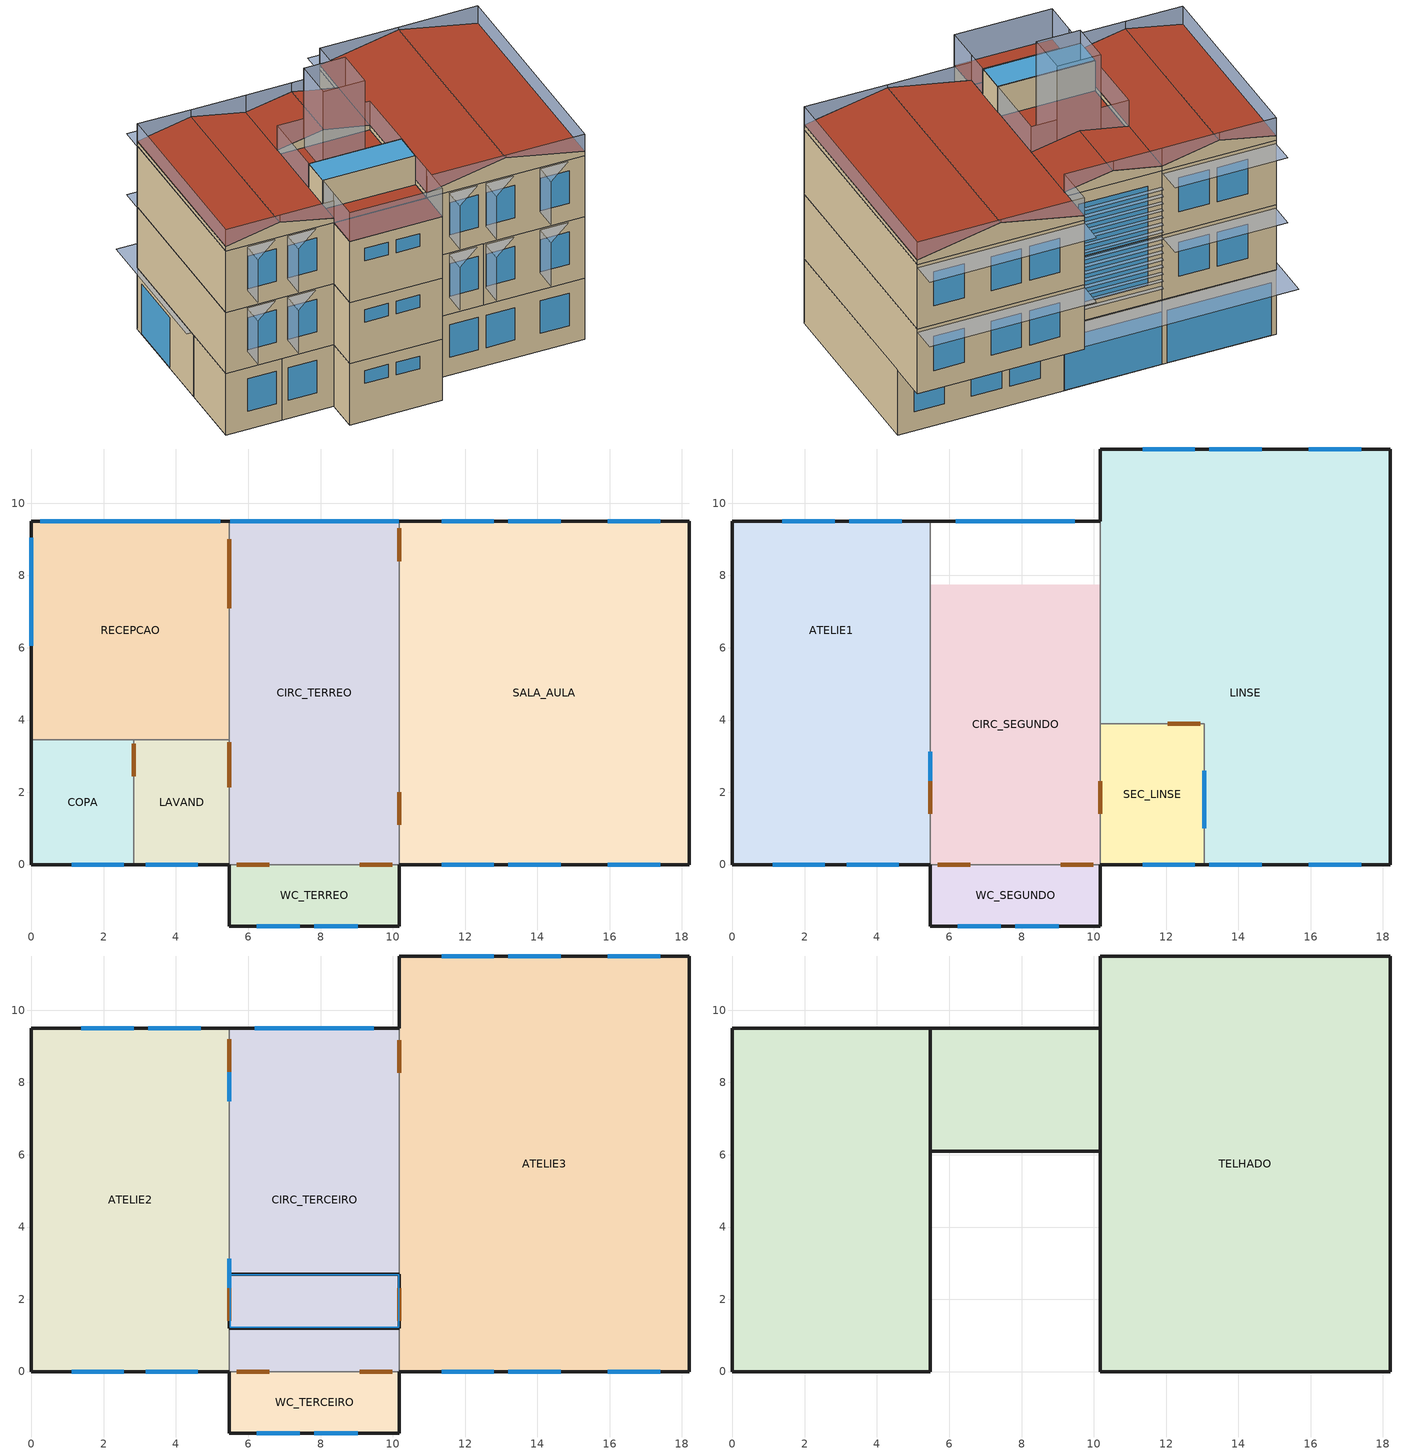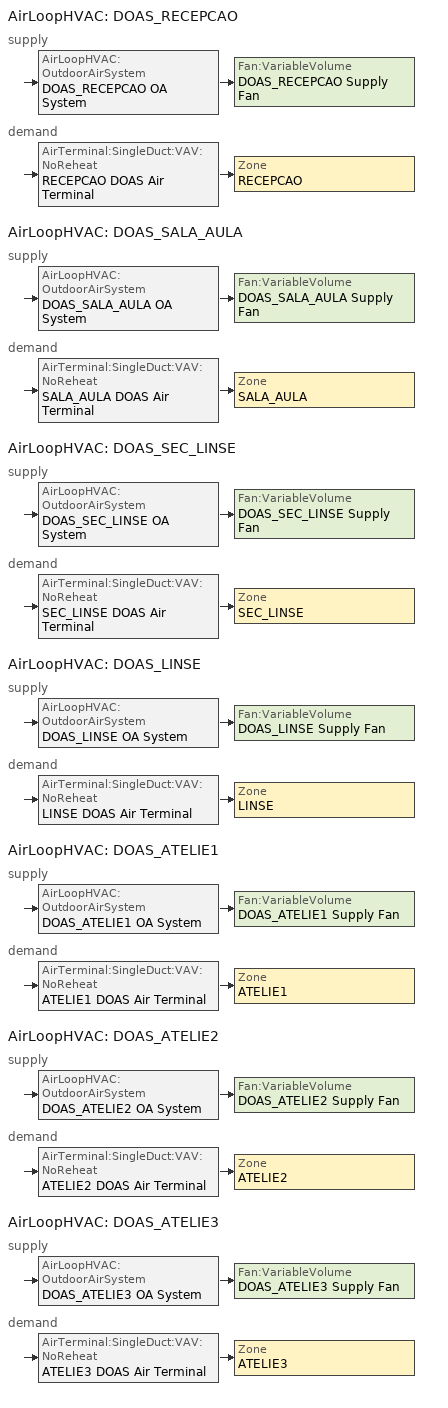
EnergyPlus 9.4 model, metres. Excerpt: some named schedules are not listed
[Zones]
COPA
 floor othersideconditionsmodel (Exterior Floor): 2.83,3.45 2.83,0 0,0 0,3.45 z0
 wall outside (Exterior Wall): 0,3.45 0,0 2.83,0 z0:3.4
 wall to LAVAND (Interior Wall): 2.83,0 2.83,3.45 z0:3.4
 wall to RECEPCAO (Interior Wall): 2.83,3.45 0,3.45 z0:3.4
 window (Exterior Window): 1.11,0 2.56,0 z1:2.8
 door inside (Interior Door): 2.83,2.44 2.83,3.34 z0:2.1
LAVAND
 floor othersideconditionsmodel (Exterior Floor): 5.48,3.45 5.48,0 2.83,0 2.83,3.45 z0
 wall outside (Exterior Wall): 2.83,0 5.48,0 z0:3.4
 wall to CIRC_TERREO (Interior Wall): 5.48,0 5.48,3.45 z0:3.4
 wall to RECEPCAO (Interior Wall): 5.48,3.45 2.83,3.45 z0:3.4
 window (Exterior Window): 3.16,0 4.61,0 z1:2.8
 door inside (Exterior Door): 5.48,2.14 5.48,3.39 z0:2.1
RECEPCAO
 floor othersideconditionsmodel (Exterior Floor): 5.48,9.5 5.48,3.45 0,3.45 0,9.5 z0
 wall outside (Exterior Wall): 5.48,9.5 0,9.5 0,3.45 z0:3.4
 wall to CIRC_TERREO (Interior Wall): 5.48,3.45 5.48,9.5 z0:3.4
 window (Exterior Window): 5.23,9.5 0.25,9.5 / 0,9.05 0,6.05 z0.02:2.78
 door inside (Interior Door): 5.48,7.1 5.48,9 z0:2.1
CIRC_TERREO
 floor othersideconditionsmodel (Exterior Floor): 10.18,9.5 10.18,0 5.48,0 5.48,9.5 z0
 wall outside (Exterior Wall): 10.18,9.5 5.48,9.5 z0:3.4
 wall to WC_TERREO (Interior Wall): 5.48,0 10.18,0 z0:3.4
 wall to SALA_AULA (Interior Wall): 10.18,0 10.18,9.5 z0:3.4
 window (Exterior Window): 10.16,9.5 5.5,9.5 z0.02:2.78
 door inside (Interior Door): 10.18,8.4 10.18,9.3 / 10.18,1.1 10.18,2 / 5.68,0 6.58,0 / 9.08,0 9.98,0 z0:2.1
SALA_AULA
 floor othersideconditionsmodel (Exterior Floor): 18.2,9.5 18.2,0 10.18,0 10.18,9.5 z0
 wall outside (Exterior Wall): 10.18,0 18.2,0 18.2,9.5 10.18,9.5 z0:3.4
 window (Exterior Window): 15.95,0 17.4,0 / 11.35,0 12.8,0 / 13.2,0 14.65,0 / 12.8,9.5 11.35,9.5 / 17.4,9.5 15.95,9.5 / 14.65,9.5 13.2,9.5 z1:2.8
WC_TERREO
 floor othersideconditionsmodel (Exterior Floor): 10.18,0 10.18,-1.7 5.48,-1.7 5.48,0 z0
 wall outside (Exterior Wall): 5.48,0 5.48,-1.7 10.18,-1.7 10.18,0 z0:3.4
 window (Exterior Window): 6.23,-1.7 7.43,-1.7 / 7.83,-1.7 9.03,-1.7 z2.1:2.8
ATELIE1
 floor to LAVAND (PISO_VINILICO): 5.48,3.45 5.48,0 2.83,0 2.83,3.45 z3.4
 floor to RECEPCAO (PISO_VINILICO): 5.48,9.5 5.48,3.45 0,3.45 0,9.5 z3.4
 floor to COPA (PISO_VINILICO): 2.83,3.45 2.83,0 0,0 0,3.45 z3.4
 wall outside (Exterior Wall): 5.48,9.5 0,9.5 0,0 5.48,0 z3.4:6.8
 wall to CIRC_SEGUNDO (Interior Wall): 5.48,0 5.48,9.5 z3.4:6.8
 window (Exterior Window): 1.11,0 2.56,0 / 3.16,0 4.61,0 / 2.83,9.5 1.38,9.5 / 4.68,9.5 3.23,9.5 z4.4:6.2
 window inside (Interior Window): 5.48,2.32 5.48,3.12 z3.44:5.5
 door inside (Interior Door): 5.48,1.4 5.48,2.3 z3.4:5.5
CIRC_SEGUNDO
 floor to CIRC_TERREO (Interior Floor): 10.18,7.75 10.18,0 5.48,0 5.48,7.75 z3.4
 wall outside (Exterior Wall): 10.18,9.5 5.48,9.5 z3.4:6.8
 wall to SEC_LINSE (Interior Wall): 10.18,0 10.18,3.9 z3.4:6.8
 wall to WC_SEGUNDO (Interior Wall): 5.48,0 10.18,0 z3.4:6.8
 wall to LINSE (Interior Wall): 10.18,3.9 10.18,9.5 z3.4:6.8
 window (Exterior Window): 9.48,9.5 6.18,9.5 z4.4:6.8
 door inside (Interior Door): 10.18,1.4 10.18,2.3 / 5.68,0 6.58,0 / 9.08,0 9.98,0 z3.4:5.5
WC_SEGUNDO
 floor to WC_TERREO (Interior Floor): 10.18,0 10.18,-1.7 5.48,-1.7 5.48,0 z3.4
 wall outside (Exterior Wall): 5.48,0 5.48,-1.7 10.18,-1.7 10.18,0 z3.4:6.8
 window (Exterior Window): 7.83,-1.7 9.03,-1.7 / 6.23,-1.7 7.43,-1.7 z5.5:6.2
SEC_LINSE
 floor to SALA_AULA (PISO_VINILICO): 13.06,3.9 13.06,0 10.18,0 10.18,3.9 z3.4
 wall outside (Exterior Wall): 10.18,0 13.06,0 z3.4:6.8
 wall to LINSE (PAREDE_GESSO): 13.06,0 13.06,3.9 10.18,3.9 z3.4:6.8
 window (Exterior Window): 11.35,0 12.8,0 z4.4:6.2
 window inside (Interior Window): 13.06,1 13.06,2.6 z4.4:5.5
 door inside (Interior Door): 12.95,3.9 12.05,3.9 z3.4:5.5
LINSE
 floor outside (Exterior Floor): 18.2,11.5 18.2,9.5 10.18,9.5 10.18,11.5 z3.4
 floor to SALA_AULA (PISO_VINILICO): 18.2,9.5 18.2,0 13.06,0 13.06,3.9 10.18,3.9 10.18,9.5 z3.4
 wall outside (Exterior Wall): 13.06,0 18.2,0 18.2,11.5 10.18,11.5 10.18,9.5 z3.4:6.8
 window (Exterior Window): 15.95,0 17.4,0 / 13.2,0 14.65,0 / 12.8,11.5 11.35,11.5 / 17.4,11.5 15.95,11.5 / 14.65,11.5 13.2,11.5 z4.4:6.2
ATELIE2
 floor to ATELIE1 (PISO_VINILICO): 5.48,9.5 5.48,0 0,0 0,9.5 z6.8
 wall outside (Exterior Wall): 5.48,9.5 0,9.5 0,0 5.48,0 z6.8:10.2
 wall to CIRC_TERCEIRO (Interior Wall): 5.48,0 5.48,9.5 z6.8:10.2
 window (Exterior Window): 3.16,0 4.61,0 / 1.11,0 2.56,0 / 4.68,9.5 3.23,9.5 / 2.83,9.5 1.38,9.5 z7.8:9.6
 window inside (Interior Window): 5.48,2.32 5.48,3.12 / 5.48,7.48 5.48,8.28 z6.82:8.9
 door inside (Interior Door): 5.48,1.4 5.48,2.3 / 5.48,8.3 5.48,9.2 z6.8:8.9
ATELIE3
 floor to LINSE (PISO_VINILICO): 18.2,11.5 18.2,0 13.06,0 13.06,3.9 10.18,3.9 10.18,11.5 z6.8
 floor to SEC_LINSE (PISO_VINILICO): 13.06,3.9 13.06,0 10.18,0 10.18,3.9 z6.8
 wall outside (Exterior Wall): 10.18,0 18.2,0 18.2,11.5 10.18,11.5 10.18,9.5 z6.8:10.2
 wall to CIRC_TERCEIRO (Interior Wall): 10.18,9.5 10.18,0 z6.8:10.2
 window (Exterior Window): 15.95,0 17.4,0 / 11.35,0 12.8,0 / 13.2,0 14.65,0 / 12.8,11.5 11.35,11.5 / 17.4,11.5 15.95,11.5 / 14.65,11.5 13.2,11.5 z7.8:9.6
 door inside (Interior Door): 10.18,2.3 10.18,1.4 / 10.18,9.17 10.18,8.27 z6.8:8.9
CIRC_TERCEIRO
 floor to CIRC_SEGUNDO (Interior Floor): 10.18,9.5 10.18,0 5.48,0 5.48,9.5 z6.8
 wall outside (Exterior Wall): 10.18,9.5 5.48,9.5 z6.8:10.2; 10.18,1.2 10.18,2.7 / 5.48,2.7 5.48,1.2 z10.45:11.8; 10.18,2.7 5.48,2.7 / 5.48,1.2 10.18,1.2 z10.2:11.8; 5.48,2.7 5.48,1.2 / 10.18,1.2 10.18,2.7 z10.2:10.45
 wall to WC_TERCEIRO (Interior Wall): 5.48,0 10.18,0 z6.8:10.2
 window (Exterior Window): 9.48,9.5 6.18,9.5 z6.82:9.6
 door inside (Interior Door): 5.68,0 6.58,0 / 9.08,0 9.98,0 z6.8:8.9
 roof outside (LAJE_COBERTURA): 5.48,1.2 5.48,0 10.18,0 10.18,1.2 z10.2; 5.48,6.1 5.48,2.7 10.18,2.7 10.18,6.1 z10.2
 roof outside (Exterior Roof): 5.48,2.7 5.48,1.2 10.18,1.2 10.18,2.7 z11.8
 skylight (Exterior Window): 5.5,2.68 5.5,1.22 10.16,1.22 10.16,2.68 z11.8
WC_TERCEIRO
 floor to WC_SEGUNDO (Interior Floor): 10.18,0 10.18,-1.7 5.48,-1.7 5.48,0 z6.8
 wall outside (Exterior Wall): 5.48,0 5.48,-1.7 10.18,-1.7 10.18,0 z6.8:10.2
 window (Exterior Window): 6.23,-1.7 7.43,-1.7 / 7.83,-1.7 9.03,-1.7 z8.9:9.6
 roof outside (LAJE_COBERTURA): 5.48,0 5.48,-1.7 10.18,-1.7 10.18,0 z10.2
TELHADO
 floor to ATELIE2 (BASE_COBERTURA): 5.48,9.5 5.48,0 0,0 0,9.5 z10.2
 floor to CIRC_TERCEIRO (BASE_COBERTURA): 10.18,9.5 10.18,6.1 5.48,6.1 5.48,9.5 z10.2
 floor to ATELIE3 (BASE_COBERTURA): 18.2,11.5 18.2,0 10.18,0 10.18,11.5 z10.2
 wall outside (Exterior Wall): 0,9.5 0,0 / 5.48,0 5.48,6.1 5.48,9.5 / 10.18,6.1 10.18,9.5 / 10.18,6.1 10.18,0 / 10.18,11.5 10.18,9.5 / 18.2,0 18.2,11.5 z10.2:10.45; 5.48,9.5,10.45 5.48,9.5,10.2 0,9.5,10.2 0,9.5,10.45 2.74,9.5,11.01; 0,0,10.45 0,0,10.2 5.48,0,10.2 5.48,0,10.45 2.74,0,11.01; 10.18,9.5,10.45 10.18,9.5,10.2 5.48,9.5,10.2 5.48,9.5,10.45 7.83,9.5,10.9; 5.48,6.1,10.45 5.48,6.1,10.2 10.18,6.1,10.2 10.18,6.1,10.45 7.83,6.1,10.9; 18.2,11.5,10.45 18.2,11.5,10.2 10.18,11.5,10.2 10.18,11.5,10.45 14.19,11.5,11.25; 10.18,0,10.45 10.18,0,10.2 18.2,0,10.2 18.2,0,10.45 14.19,0,11.25
 roof outside (Exterior Roof): 2.74,9.5,11.01 0,9.5,10.45 0,0,10.45 2.74,0,11.01; 2.74,0,11.01 5.48,0,10.45 5.48,9.5,10.45 2.74,9.5,11.01; 7.83,9.5,10.9 5.48,9.5,10.45 5.48,6.1,10.45 7.83,6.1,10.9; 7.83,6.1,10.9 10.18,6.1,10.45 10.18,9.5,10.45 7.83,9.5,10.9; 14.19,11.5,11.25 10.18,11.5,10.45 10.18,0,10.45 14.19,0,11.25; 14.19,0,11.25 18.2,0,10.45 18.2,11.5,10.45 14.19,11.5,11.25
shading: 0,9.5 0,0 / 10.18,11.5 10.18,9.5 / 18.2,0 18.2,11.5 z10.45:11.4; 5.48,0 5.48,-1.7 / 5.48,-1.7 10.18,-1.7 / 10.18,-1.7 10.18,0 z10.2:11.8; 8.93,4 8.93,6.1 / 8.93,6.1 6.83,6.1 / 6.83,6.1 6.83,4 / 6.83,4 8.93,4 z10.2:14.6; 5.48,6.1 5.48,2.7 / 10.18,2.7 10.18,6.1 / 10.18,0 10.18,1.2 / 5.48,1.2 5.48,0 z10.45:11.8; 3.11,0 3.11,-1.2 / 1.06,0 1.06,-1.2 / 15.9,0 15.9,-1.2 / 13.15,0 13.15,-1.2 / 11.3,0 11.3,-1.2 z4.4:6.77; 1.06,0 1.06,-1.2 / 3.11,0 3.11,-1.2 / 13.15,0 13.15,-1.2 / 11.3,0 11.3,-1.2 / 15.9,0 15.9,-1.2 z7.8:10.17; 10.18,9.5,11.4 10.18,9.5,10.45 7.83,9.5,10.9 7.83,9.5,11.4; 18.2,11.5,11.4 18.2,11.5,10.45 14.19,11.5,11.25 14.19,11.5,11.4; 10.18,0,11.4 10.18,0,10.45 14.19,0,11.25 14.19,0,11.4; 6.83,6.1,11.8 6.83,6.1,10.71 5.48,6.1,10.45 5.48,6.1,11.8; 10.18,6.1,11.8 10.18,6.1,10.45 8.93,6.1,10.69 8.93,6.1,11.8; 0,0,11.4 0,0,10.45 2.74,0,11.01 2.74,0,11.4; 10.18,12.76 10.18,11.5 18.2,11.5 18.2,12.76 z6.67; 10.18,12.76 10.18,11.5 18.2,11.5 18.2,12.76 z10.07; 0.05,10.76 0.05,9.5 5.45,9.5 5.45,10.76 z6.67; 0.05,10.76 0.05,9.5 5.45,9.5 5.45,10.76 z10.07; 3.11,0 3.11,-1.2 4.61,0 z6.77; 1.06,0 1.06,-1.2 2.56,0 z6.77; 1.06,0 1.06,-1.2 2.56,0 z10.17; 3.11,0 3.11,-1.2 4.61,0 z10.17; 13.15,0 13.15,-1.2 14.65,0 z10.17; 11.3,0 11.3,-1.2 12.8,0 z10.17; 15.9,0 15.9,-1.2 17.4,0 z10.17; 15.9,0 15.9,-1.2 17.4,0 z6.77; 13.15,0 13.15,-1.2 14.65,0 z6.77; 11.3,0 11.3,-1.2 12.8,0 z6.77; 5.68,10.05 5.68,9.85 9.98,9.85 9.98,10.05 z4.4; 5.68,10.05 5.68,9.85 9.98,9.85 9.98,10.05 z7.74; 5.68,10.05 5.68,9.85 9.98,9.85 9.98,10.05 z4.77; 5.68,10.05 5.68,9.85 9.98,9.85 9.98,10.05 z6.63; 5.68,10.05 5.68,9.85 9.98,9.85 9.98,10.05 z7.37; 5.68,10.05 5.68,9.85 9.98,9.85 9.98,10.05 z7; 5.68,10.05 5.68,9.85 9.98,9.85 9.98,10.05 z6.26; 5.68,10.05 5.68,9.85 9.98,9.85 9.98,10.05 z5.51; 5.68,10.05 5.68,9.85 9.98,9.85 9.98,10.05 z8.11; 5.68,10.05 5.68,9.85 9.98,9.85 9.98,10.05 z5.14; 5.68,10.05 5.68,9.85 9.98,9.85 9.98,10.05 z5.89; 5.68,10.05 5.68,9.85 9.98,9.85 9.98,10.05 z9.6; 5.68,10.05 5.68,9.85 9.98,9.85 9.98,10.05 z8.86; 5.68,10.05 5.68,9.85 9.98,9.85 9.98,10.05 z9.23; 5.68,10.05 5.68,9.85 9.98,9.85 9.98,10.05 z8.49; 5.48,9.5,11.4 5.48,9.5,10.45 2.74,9.5,11.01 2.74,9.5,11.4; 14.19,11.5,11.4 14.19,11.5,11.25 10.18,11.5,10.45 10.18,11.5,11.4; 14.19,0,11.4 14.19,0,11.25 18.2,0,10.45 18.2,0,11.4; 2.74,0,11.4 2.74,0,11.01 5.48,0,10.45 5.48,0,11.4; 2.74,9.5,11.4 2.74,9.5,11.01 0,9.5,10.45 0,9.5,11.4; 7.83,9.5,11.4 7.83,9.5,10.9 5.48,9.5,10.45 5.48,9.5,11.4; -0.23,11.3 -0.23,3.7 0,3.7 0,9.5 10.18,9.5 10.18,11.3 z3.4
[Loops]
AirLoopHVAC 'DOAS_RECEPCAO'
 supply: AirLoopHVAC:OutdoorAirSystem 'DOAS_RECEPCAO OA System' > Fan:VariableVolume 'DOAS_RECEPCAO Supply Fan'
 demand: AirTerminal:SingleDuct:VAV:NoReheat 'RECEPCAO DOAS Air Terminal' > Zone 'RECEPCAO'
AirLoopHVAC 'DOAS_SALA_AULA'
 supply: AirLoopHVAC:OutdoorAirSystem 'DOAS_SALA_AULA OA System' > Fan:VariableVolume 'DOAS_SALA_AULA Supply Fan'
 demand: AirTerminal:SingleDuct:VAV:NoReheat 'SALA_AULA DOAS Air Terminal' > Zone 'SALA_AULA'
AirLoopHVAC 'DOAS_SEC_LINSE'
 supply: AirLoopHVAC:OutdoorAirSystem 'DOAS_SEC_LINSE OA System' > Fan:VariableVolume 'DOAS_SEC_LINSE Supply Fan'
 demand: AirTerminal:SingleDuct:VAV:NoReheat 'SEC_LINSE DOAS Air Terminal' > Zone 'SEC_LINSE'
AirLoopHVAC 'DOAS_LINSE'
 supply: AirLoopHVAC:OutdoorAirSystem 'DOAS_LINSE OA System' > Fan:VariableVolume 'DOAS_LINSE Supply Fan'
 demand: AirTerminal:SingleDuct:VAV:NoReheat 'LINSE DOAS Air Terminal' > Zone 'LINSE'
AirLoopHVAC 'DOAS_ATELIE1'
 supply: AirLoopHVAC:OutdoorAirSystem 'DOAS_ATELIE1 OA System' > Fan:VariableVolume 'DOAS_ATELIE1 Supply Fan'
 demand: AirTerminal:SingleDuct:VAV:NoReheat 'ATELIE1 DOAS Air Terminal' > Zone 'ATELIE1'
AirLoopHVAC 'DOAS_ATELIE2'
 supply: AirLoopHVAC:OutdoorAirSystem 'DOAS_ATELIE2 OA System' > Fan:VariableVolume 'DOAS_ATELIE2 Supply Fan'
 demand: AirTerminal:SingleDuct:VAV:NoReheat 'ATELIE2 DOAS Air Terminal' > Zone 'ATELIE2'
AirLoopHVAC 'DOAS_ATELIE3'
 supply: AirLoopHVAC:OutdoorAirSystem 'DOAS_ATELIE3 OA System' > Fan:VariableVolume 'DOAS_ATELIE3 Supply Fan'
 demand: AirTerminal:SingleDuct:VAV:NoReheat 'ATELIE3 DOAS Air Terminal' > Zone 'ATELIE3'
[Building]
FAUrb PTHP: North Axis=0; Terrain=City; Loads Convergence Tolerance Value=0.04; Temperature Convergence Tolerance Value=0.4; Solar Distribution=FullInteriorAndExterior; Maximum Number of Warmup Days=25
[Site:Location]
RS_Pelotas: Latitude=-31.52; Longitude=-52.21; Time Zone=-3; Elevation=17
[SizingPeriod:DesignDay] Day of Month=21; Daily DryBulb Temperature Range=10.2; DryBulb Temperature Range Modifier Type=DefaultMultipliers; Humidity Condition Type=DewPoint; Barometric Pressure=84930; Rain Indicator=No; Snow Indicator=No; Daylight Saving Time Indicator=No; Solar Model Indicator=ASHRAEClearSky; Begin Environment Reset Mode=FullResetAtBeginEnvironment
Name | Month | Day Type | Maximum DryBulb Temperature | Wetbulb or DewPoint at Maximum DryBulb | Wind Speed | Wind Direction | Sky Clearness
Camaqua_Inverno | 7 | WinterDesignDay | 3.1 | 3.1 | 0.5 | 90 | 0
Camaqua_Verao | 1 | SummerDesignDay | 28.6 | 21 | 3.9 | 0 | 1
[Site:GroundTemperature:Undisturbed:FiniteDifference]
FiniteDiff: 1, 1250, 1200, 30, 50, 0.4
[Site:GroundDomain:Slab]
GROUNDOMAIN: 10, 1, 5, 1.5, 2800, 850, 30, 50, Site:GroundTemperature:Undisturbed:FiniteDifference, FiniteDiff, 0.4, GroundCoupledOSCM, OnGrade, No, Full, No, Hourly, 1.6, 6
[Material] Thermal Absorptance=0.9; Visible Absorptance=0.7
Name | Roughness | Thickness | Conductivity | Density | Specific Heat | Solar Absorptance
LAJE_CONCRETO | MediumRough | 0.1 | 1.75 | 2400 | 1000 | 0.7
MADEIRA | MediumRough | 0.03 | 0.15 | 500 | 2300 | 0.7
PISO_PORCELANATO | MediumRough | 0.015 | 1.05 | 2000 | 920 | 0.7
TELHA_ALUMINIO | MediumRough | 0.001 | 230 | 2700 | 880 | 0.7
LA_DE_ROCHA_50mm | MediumSmooth | 0.05 | 0.045 | 50 | 750 | 0.7
REBOCO | MediumSmooth | 0.025 | 1.15 | 2000 | 1000 | 0.5
GESSO_ACARTONADO | MediumRough | 0.0125 | 0.35 | 1000 | 840 | 0.3
CONTRAPISO | MediumRough | 0.035 | 1.75 | 2400 | 1000 | 0.7
PISO_VIN | MediumRough | 0.01 | 0.4 | 900 | 100 | 0.7
Tijolo_equivalente 14 | MediumRough | 0.0184 | 0.9 | 1807 | 920 | 0.7
Tijolo_equivalente 25 | MediumRough | 0.2068 | 0.9 | 348 | 920 | 0.7
LA_DE_ROCHA_75mm | MediumRough | 0.075 | 0.045 | 200 | 750 | 0.7
LA_DE_ROCHA_30mm | MediumSmooth | 0.03 | 0.045 | 200 | 750 | 0.7
[WindowMaterial:Glazing]
vidro6mm: Optical Data Type=SpectralAverage; Thickness=0.006; Solar Transmittance at Normal Incidence=0.27; Front Side Solar Reflectance at Normal Incidence=0.2; Back Side Solar Reflectance at Normal Incidence=0.305; Visible Transmittance at Normal Incidence=0.401; Front Side Visible Reflectance at Normal Incidence=0.229; Back Side Visible Reflectance at Normal Incidence=0.111; Infrared Transmittance at Normal Incidence=0; Front Side Infrared Hemispherical Emissivity=0.84; Back Side Infrared Hemispherical Emissivity=0.84; Conductivity=1
[WindowMaterial:Gas]
Air 4mm: Gas Type=Air; Thickness=0.004
[Construction]
Exterior Floor; LAJE_COBERTURA: LAJE_CONCRETO, CONTRAPISO, PISO_PORCELANATO
Interior Floor: PISO_PORCELANATO, CONTRAPISO, LAJE_CONCRETO
Exterior Wall: REBOCO, Tijolo_equivalente 25, LA_DE_ROCHA_30mm, Tijolo_equivalente 25, REBOCO
Interior Wall: REBOCO, Tijolo_equivalente 14, REBOCO
Exterior Roof: TELHA_ALUMINIO
Exterior Window: vidro6mm, Air 4mm, vidro6mm
Interior Window: vidro6mm
Exterior Door; Interior Door: MADEIRA
PAREDE_GESSO: GESSO_ACARTONADO, LA_DE_ROCHA_75mm, GESSO_ACARTONADO
PISO_VINILICO: PISO_VIN, CONTRAPISO, LAJE_CONCRETO
BASE_COBERTURA: LAJE_CONCRETO, LA_DE_ROCHA_50mm
[Zone] Multiplier=1
Name | Floor Area
COPA | 9.76
LAVAND | 5.57
RECEPCAO | 33.15
CIRC_TERREO; CIRC_SEGUNDO; CIRC_TERCEIRO | 44.65
SALA_AULA | 76.19
WC_TERREO | 7.99
ATELIE1; ATELIE2 | 52.06
WC_SEGUNDO; SEC_LINSE; LINSE; WC_TERCEIRO | 0
ATELIE3 | 92.23
TELHADO | 160.27
[SurfaceProperty:OtherSideConditionsModel]
GroundCoupledOSCM: Type of Modeling=GroundCoupledSurface
[People] Number of People Schedule=OCUPACAO; Number of People Calculation Method=People; Sensible Heat Fraction=autocalculate; Activity Level Schedule=METABOLISMO; Carbon Dioxide Generation Rate=3.82e-08; Enable ASHRAE 55 Comfort Warnings=No; Mean Radiant Temperature Calculation Type=ZoneAveraged; Work Efficiency Schedule=WORK_EF; Clothing Insulation Calculation Method=DynamicClothingModelASHRAE55; Thermal Comfort Model 1 Type=Fanger; Thermal Comfort Model 2 Type=AdaptiveASH55
Name | Zone or ZoneList | Number of People | Fraction Radiant | Air Velocity Schedule
People_sala_aula | SALA_AULA | 29 | 0.5 | VEL_SALA_AULA
People_recepcao | RECEPCAO | 13 | 0.5 | VEL_RECEPCAO
People_atelie1 | ATELIE1 | 23 | 0.5 | VEL_ATELIE1
People_sec_linse | SEC_LINSE | 1 | 0.5 | VEL_SEC_LINSE
People_linse | LINSE | 12 | 0.5 | VEL_LINSE
People_atelie2 | ATELIE2 | 21 | 0.3 | VEL_ATELIE2
People_atelie3 | ATELIE3 | 29 | 0.5 | VEL_ATELIE3
[Lights] Schedule=OCUPACAO; Design Level Calculation Method=Watts/Area; Return Air Fraction=0; Fraction Radiant=0.72; Fraction Visible=0.18; Fraction Replaceable=1; EndUse Subcategory=General; Return Air Fraction Calculated from Plenum Temperature=No
Name | Zone or ZoneList | Watts per Zone Floor Area
iluminacao_recepcao | RECEPCAO | 6.44
iluminacao_circulacao_terreo | CIRC_TERREO | 6.63
iluminacao_sala_aula | SALA_AULA | 8.31
iluminacao_atelie1 | ATELIE1 | 9.23
iluminacao_circ_segundo | CIRC_SEGUNDO | 5.22
iluminacao_sec_linse | SEC_LINSE | 8.06
iluminacao_linse | LINSE | 7.76
iluminacao_atelie_2 | ATELIE2 | 9.23
iluminacao_circ_terceiro | CIRC_TERCEIRO | 6.88
iluminacao_atelie3 | ATELIE3 | 8.5
[ElectricEquipment] Design Level Calculation Method=EquipmentLevel; Design Level=50; EndUse Subcategory=General
Name | Zone or ZoneList | Schedule
VENTILADOR_SALA_AULA | SALA_AULA | VENT_SALA_AULA
VENTILADOR_SEC_LINSE | SEC_LINSE | VENT_SEC_LINSE
VENTILADOR_LINSE | LINSE | VENT_LINSE
VENTILADOR_ATELIE1 | ATELIE1 | VENT_ATELIE1
VENTILADOR_ATELIE2 | ATELIE2 | VENT_ATELIE2
VENTILADOR_ATELIE3 | ATELIE3 | VENT_ATELIE3
VENTILADOR_RECEPCAO | RECEPCAO | VENT_RECEPCAO
[ThermostatSetpoint:DualSetpoint]
Name | Heating Setpoint Temperature Schedule | Cooling Setpoint Temperature Schedule
THERMOSTAT_SALA_AULA Dual SP Control | TEMP_HEAT_AC_SALA_AULA | TEMP_COOL_AC_SALA_AULA
THERMOSTAT_RECEPCAO Dual SP Control | TEMP_HEAT_AC_RECEPCAO | TEMP_COOL_AC_RECEPCAO
THERMOSTAT_ATELIE1 Dual SP Control | TEMP_HEAT_AC_ATELIE1 | TEMP_COOL_AC_ATELIE1
THERMOSTAT_ATELIE2 Dual SP Control | TEMP_HEAT_AC_ATELIE2 | TEMP_COOL_AC_ATELIE2
THERMOSTAT_ATELIE3 Dual SP Control | TEMP_HEAT_AC_ATELIE3 | TEMP_COOL_AC_ATELIE3
THERMOSTAT_SEC_LINSE Dual SP Control | TEMP_HEAT_AC_SEC_LINSE | TEMP_COOL_AC_SEC_LINSE
THERMOSTAT_LINSE Dual SP Control | TEMP_HEAT_AC_LINSE | TEMP_COOL_AC_LINSE
[ZoneControl:Thermostat] Control Type Schedule=HVACTemplate-Always 4
Name | Zone or ZoneList | Control
RECEPCAO Thermostat | RECEPCAO | THERMOSTAT_RECEPCAO Dual SP Control
SALA_AULA Thermostat | SALA_AULA | THERMOSTAT_SALA_AULA Dual SP Control
LINSE Thermostat | LINSE | THERMOSTAT_LINSE Dual SP Control
SEC_LINSE Thermostat | SEC_LINSE | THERMOSTAT_SEC_LINSE Dual SP Control
ATELIE1 Thermostat | ATELIE1 | THERMOSTAT_ATELIE1 Dual SP Control
ATELIE2 Thermostat | ATELIE2 | THERMOSTAT_ATELIE2 Dual SP Control
ATELIE3 Thermostat | ATELIE3 | THERMOSTAT_ATELIE3 Dual SP Control
[Sizing:Zone] Zone Cooling Design Supply Air Temperature Input Method=SupplyAirTemperature; Zone Cooling Design Supply Air Temperature {C}=14; Zone Cooling Design Supply Air Temperature Difference {delta C}=11.11; Zone Heating Design Supply Air Temperature Input Method=SupplyAirTemperature; Zone Heating Design Supply Air Temperature {C}=50; Zone Heating Design Supply Air Temperature Difference {delta C}=30; Zone Cooling Design Supply Air Humidity Ratio {kg-H20/kg-air}=0.008; Zone Heating Design Supply Air Humidity Ratio {kg-H2O/kg-air}=0.008; Cooling Design Air Flow Method=Flow/Zone; Cooling Minimum Air Flow Fraction=0; Heating Design Air Flow Method=Flow/Zone; Heating Maximum Air Flow Fraction=0
Name | Cooling Design Air Flow Rate {m3/s} | Heating Design Air Flow Rate {m3/s}
RECEPCAO; ATELIE1; ATELIE2 | 0.596 | 0.596
SALA_AULA | 0.586 | 0.586
LINSE | 0.786 | 0.786
SEC_LINSE | 0.182 | 0.182
ATELIE3 | 0.864 | 0.864
[Zone equipment]
RECEPCAO: RECEPCAO DOAS Air Terminal, RECEPCAO PTHP
SALA_AULA: SALA_AULA DOAS Air Terminal, SALA_AULA PTHP
LINSE: LINSE DOAS Air Terminal, LINSE PTHP
SEC_LINSE: SEC_LINSE DOAS Air Terminal, SEC_LINSE PTHP
ATELIE1: ATELIE1 DOAS Air Terminal, ATELIE1 PTHP
ATELIE2: ATELIE2 DOAS Air Terminal, ATELIE2 PTHP
ATELIE3: ATELIE3 DOAS Air Terminal, ATELIE3 PTHP
[AirTerminal:SingleDuct:VAV:NoReheat] Maximum Air Flow Rate {m3/s}=autosize; Zone Minimum Air Flow Input Method=Constant; Constant Minimum Air Flow Fraction=1
RECEPCAO DOAS Air Terminal; SALA_AULA DOAS Air Terminal; LINSE DOAS Air Terminal; SEC_LINSE DOAS Air Terminal; ATELIE1 DOAS Air Terminal; ATELIE2 DOAS Air Terminal; ATELIE3 DOAS Air Terminal
[ZoneHVAC:PackagedTerminalHeatPump] Cooling Supply Air Flow Rate {m3/s}=autosize; Heating Supply Air Flow Rate {m3/s}=autosize; No Load Supply Air Flow Rate {m3/s}=0; Cooling Outdoor Air Flow Rate {m3/s}=0; Heating Outdoor Air Flow Rate {m3/s}=0; No Load Outdoor Air Flow Rate {m3/s}=0; Heating Convergence Tolerance=0.001; Cooling Convergence Tolerance=0.001; Maximum Supply Air Temperature from Supplemental Heater {C}=autosize; Maximum Outdoor Dry-Bulb Temperature for Supplemental Heater Operation {C}=21; Fan Placement=DrawThrough; Supply Air Fan Operating Mode Schedule=HVACTemplate-Always 0
Name | Availability Schedule | Supply Air Fan | Heating Coil | Cooling Coil | Supplemental Heating Coil
RECEPCAO PTHP | AC_RECEPCAO | RECEPCAO PTHP Supply Fan | RECEPCAO PTHP Heating Coil | RECEPCAO PTHP Cooling Coil | RECEPCAO PTHP Supp Heating Coil
SALA_AULA PTHP | AC_SALA_AULA | SALA_AULA PTHP Supply Fan | SALA_AULA PTHP Heating Coil | SALA_AULA PTHP Cooling Coil | SALA_AULA PTHP Supp Heating Coil
LINSE PTHP | AC_LINSE | LINSE PTHP Supply Fan | LINSE PTHP Heating Coil | LINSE PTHP Cooling Coil | LINSE PTHP Supp Heating Coil
SEC_LINSE PTHP | AC_SEC_LINSE | SEC_LINSE PTHP Supply Fan | SEC_LINSE PTHP Heating Coil | SEC_LINSE PTHP Cooling Coil | SEC_LINSE PTHP Supp Heating Coil
ATELIE1 PTHP | AC_ATELIE1 | ATELIE1 PTHP Supply Fan | ATELIE1 PTHP Heating Coil | ATELIE1 PTHP Cooling Coil | ATELIE1 PTHP Supp Heating Coil
ATELIE2 PTHP | AC_ATELIE2 | ATELIE2 PTHP Supply Fan | ATELIE2 PTHP Heating Coil | ATELIE2 PTHP Cooling Coil | ATELIE2 PTHP Supp Heating Coil
ATELIE3 PTHP | AC_ATELIE3 | ATELIE3 PTHP Supply Fan | ATELIE3 PTHP Heating Coil | ATELIE3 PTHP Cooling Coil | ATELIE3 PTHP Supp Heating Coil
[Fan:OnOff] Fan Efficiency=0.7; Pressure Rise {Pa}=75; Maximum Flow Rate {m3/s}=autosize; Motor Efficiency=0.9; Motor in Airstream Fraction=1
Name | Availability Schedule
RECEPCAO PTHP Supply Fan | AC_RECEPCAO
SALA_AULA PTHP Supply Fan | AC_SALA_AULA
LINSE PTHP Supply Fan | AC_LINSE
SEC_LINSE PTHP Supply Fan | AC_SEC_LINSE
ATELIE1 PTHP Supply Fan | AC_ATELIE1
ATELIE2 PTHP Supply Fan | AC_ATELIE2
ATELIE3 PTHP Supply Fan | AC_ATELIE3
[Coil:Cooling:DX:SingleSpeed] Gross Rated Total Cooling Capacity {W}=autosize; Gross Rated Sensible Heat Ratio=autosize; Rated COP=3.24; Rated Air Volume Flow Rate {m3/s}=autosize; Nominal Time for Condensate Removal to Begin=0; Ratio of Initial Moisture Evaporation Rate and Steady State Latent Capacity=0; Maximum Cycling Rate=0; Latent Capacity Time Constant=0; Condenser Type=AirCooled; Evaporative Condenser Effectiveness=0; Evaporative Condenser Pump Rated Power Consumption=0; Crankcase Heater Capacity=0; Maximum Outdoor Dry-Bulb Temperature for Crankcase Heater Operation=10
Name | Total Cooling Capacity Modifier Curve (function of temperature) | Total Cooling Capacity Modifier Curve (function of flow fraction) | Energy Input Ratio Modifier Curve (function of temperature) | Energy Input Ratio Modifier Curve (function of flow fraction) | Part Load Fraction Correlation (function of part load ratio)
RECEPCAO PTHP Cooling Coil | RECEPCAO PTHP Cooling Coil Cap-FT | RECEPCAO PTHP Cooling Coil Cap-FF | RECEPCAO PTHP Cooling Coil EIR-FT | RECEPCAO PTHP Cooling Coil EIR-FF | RECEPCAO PTHP Cooling Coil Coil PLF
SALA_AULA PTHP Cooling Coil | SALA_AULA PTHP Cooling Coil Cap-FT | SALA_AULA PTHP Cooling Coil Cap-FF | SALA_AULA PTHP Cooling Coil EIR-FT | SALA_AULA PTHP Cooling Coil EIR-FF | SALA_AULA PTHP Cooling Coil Coil PLF
LINSE PTHP Cooling Coil | LINSE PTHP Cooling Coil Cap-FT | LINSE PTHP Cooling Coil Cap-FF | LINSE PTHP Cooling Coil EIR-FT | LINSE PTHP Cooling Coil EIR-FF | LINSE PTHP Cooling Coil Coil PLF
SEC_LINSE PTHP Cooling Coil | SEC_LINSE PTHP Cooling Coil Cap-FT | SEC_LINSE PTHP Cooling Coil Cap-FF | SEC_LINSE PTHP Cooling Coil EIR-FT | SEC_LINSE PTHP Cooling Coil EIR-FF | SEC_LINSE PTHP Cooling Coil Coil PLF
ATELIE1 PTHP Cooling Coil | ATELIE1 PTHP Cooling Coil Cap-FT | ATELIE1 PTHP Cooling Coil Cap-FF | ATELIE1 PTHP Cooling Coil EIR-FT | ATELIE1 PTHP Cooling Coil EIR-FF | ATELIE1 PTHP Cooling Coil Coil PLF
ATELIE2 PTHP Cooling Coil | ATELIE2 PTHP Cooling Coil Cap-FT | ATELIE2 PTHP Cooling Coil Cap-FF | ATELIE2 PTHP Cooling Coil EIR-FT | ATELIE2 PTHP Cooling Coil EIR-FF | ATELIE2 PTHP Cooling Coil Coil PLF
ATELIE3 PTHP Cooling Coil | ATELIE3 PTHP Cooling Coil Cap-FT | ATELIE3 PTHP Cooling Coil Cap-FF | ATELIE3 PTHP Cooling Coil EIR-FT | ATELIE3 PTHP Cooling Coil EIR-FF | ATELIE3 PTHP Cooling Coil Coil PLF
[Coil:Heating:DX:SingleSpeed] Rated Total Heating Capacity {W}=autosize; Rated COP=3.24; Rated Air Volume Flow Rate {m3/s}=autosize; Minimum Outdoor Dry-bulb Temperature for Compressor Operation {C}=-8; Maximum Outdoor Dry-bulb Temperature for Defrost Operation {C}=5; Crankcase Heater Capacity {W}=0; Maximum Outdoor Dry-bulb Temperature for Crankcase Heater Operation {C}=0; Defrost Strategy=ReverseCycle; Defrost Control=Timed; Defrost Time Period Fraction=0.058333; Resistive Defrost Heater Capacity {W}=autosize
Name | Total heating capacity modifier curve (function of temperature) | Total heating capacity modifier curve (function of flow fraction) | Energy input ratio modifier curve (function of temperature) | Energy input ratio modifier curve (function of flow fraction) | Part load fraction correlation (function of part load ratio) | Defrost energy input ratio modifier curve (function of temperature)
RECEPCAO PTHP Heating Coil | RECEPCAO PTHP Heating Coil Cap-FT | RECEPCAO PTHP Heating Coil Cap-FF | RECEPCAO PTHP Heating Coil EIR-FT | RECEPCAO PTHP Heating Coil EIR-FF | RECEPCAO PTHP Heating Coil PLF | RECEPCAO PTHP Heating Coil DefrEIR-FT
SALA_AULA PTHP Heating Coil | SALA_AULA PTHP Heating Coil Cap-FT | SALA_AULA PTHP Heating Coil Cap-FF | SALA_AULA PTHP Heating Coil EIR-FT | SALA_AULA PTHP Heating Coil EIR-FF | SALA_AULA PTHP Heating Coil PLF | SALA_AULA PTHP Heating Coil DefrEIR-FT
LINSE PTHP Heating Coil | LINSE PTHP Heating Coil Cap-FT | LINSE PTHP Heating Coil Cap-FF | LINSE PTHP Heating Coil EIR-FT | LINSE PTHP Heating Coil EIR-FF | LINSE PTHP Heating Coil PLF | LINSE PTHP Heating Coil DefrEIR-FT
SEC_LINSE PTHP Heating Coil | SEC_LINSE PTHP Heating Coil Cap-FT | SEC_LINSE PTHP Heating Coil Cap-FF | SEC_LINSE PTHP Heating Coil EIR-FT | SEC_LINSE PTHP Heating Coil EIR-FF | SEC_LINSE PTHP Heating Coil PLF | SEC_LINSE PTHP Heating Coil DefrEIR-FT
ATELIE1 PTHP Heating Coil | ATELIE1 PTHP Heating Coil Cap-FT | ATELIE1 PTHP Heating Coil Cap-FF | ATELIE1 PTHP Heating Coil EIR-FT | ATELIE1 PTHP Heating Coil EIR-FF | ATELIE1 PTHP Heating Coil PLF | ATELIE1 PTHP Heating Coil DefrEIR-FT
ATELIE2 PTHP Heating Coil | ATELIE2 PTHP Heating Coil Cap-FT | ATELIE2 PTHP Heating Coil Cap-FF | ATELIE2 PTHP Heating Coil EIR-FT | ATELIE2 PTHP Heating Coil EIR-FF | ATELIE2 PTHP Heating Coil PLF | ATELIE2 PTHP Heating Coil DefrEIR-FT
ATELIE3 PTHP Heating Coil | ATELIE3 PTHP Heating Coil Cap-FT | ATELIE3 PTHP Heating Coil Cap-FF | ATELIE3 PTHP Heating Coil EIR-FT | ATELIE3 PTHP Heating Coil EIR-FF | ATELIE3 PTHP Heating Coil PLF | ATELIE3 PTHP Heating Coil DefrEIR-FT
[Coil:Heating:Electric] Efficiency=1; Nominal Capacity of the Coil {W}=autosize
RECEPCAO PTHP Supp Heating Coil; SALA_AULA PTHP Supp Heating Coil; LINSE PTHP Supp Heating Coil; SEC_LINSE PTHP Supp Heating Coil; ATELIE1 PTHP Supp Heating Coil; ATELIE2 PTHP Supp Heating Coil; ATELIE3 PTHP Supp Heating Coil
[Sizing:System] Type of Load to Size On=VentilationRequirement; Central Heating Maximum System Air Flow Ratio=1; Preheat Design Temperature {C}=2; Preheat Design Humidity Ratio {kg-H2O/kg-air}=0.008; Precool Design Temperature {C}=11; Precool Design Humidity Ratio {kg-H2O/kg-air}=0.008; Central Cooling Design Supply Air Temperature {C}=12.8; Central Heating Design Supply Air Temperature {C}=12.2; Type of Zone Sum to Use=NonCoincident; 100% Outdoor Air in Cooling=Yes; 100% Outdoor Air in Heating=Yes; Central Cooling Design Supply Air Humidity Ratio {kg-H2O/kg-air}=0.00924; Central Heating Design Supply Air Humidity Ratio {kg-H2O/kg-air}=0.003; Cooling Supply Air Flow Rate Method=Flow/System; Heating Supply Air Flow Rate Method=Flow/System; System Outdoor Air Method=ZoneSum; Zone Maximum Outdoor Air Fraction=1; Cooling Design Capacity Method=CoolingDesignCapacity; Cooling Design Capacity {W}=autosize; Heating Design Capacity Method=HeatingDesignCapacity; Heating Design Capacity {W}=autosize; Central Cooling Capacity Control Method=OnOff
Name | Design Outdoor Air Flow Rate {m3/s} | Cooling Supply Air Flow Rate {m3/s} | Heating Supply Air Flow Rate {m3/s}
DOAS_RECEPCAO | 0.0975 | 0.0975 | 0.0975
DOAS_SALA_AULA; DOAS_ATELIE3 | 0.2175 | 0.2175 | 0.2175
DOAS_SEC_LINSE | 0.0075 | 0.0075 | 0.0075
DOAS_LINSE | 0.09 | 0.09 | 0.09
DOAS_ATELIE1 | 0.1725 | 0.1725 | 0.1725
DOAS_ATELIE2 | 0.1575 | 0.1575 | 0.1575
[AirLoopHVAC] Design Supply Air Flow Rate {m3/s}=autosize
DOAS_RECEPCAO; DOAS_SALA_AULA; DOAS_SEC_LINSE; DOAS_LINSE; DOAS_ATELIE1; DOAS_ATELIE2; DOAS_ATELIE3
[AvailabilityManager:Scheduled]
Name | Schedule
DOAS_RECEPCAO Availability | DOAS_STATUS_RECEPCAO
DOAS_SALA_AULA Availability | DOAS_STATUS_SALA_AULA
DOAS_SEC_LINSE Availability | DOAS_STATUS_SEC_LINSE
DOAS_LINSE Availability | DOAS_STATUS_LINSE
DOAS_ATELIE1 Availability | DOAS_STATUS_ATELIE1
DOAS_ATELIE2 Availability | DOAS_STATUS_ATELIE2
DOAS_ATELIE3 Availability | DOAS_STATUS_ATELIE3
[SetpointManager:Scheduled] Control Variable=Temperature; Schedule=HVACTemplate-Always 12.8
Name | Setpoint Node or NodeList
DOAS_RECEPCAO Cooling Supply Air Temp Manager | DOAS_RECEPCAO Supply Fan Outlet
DOAS_SALA_AULA Cooling Supply Air Temp Manager | DOAS_SALA_AULA Supply Fan Outlet
DOAS_SEC_LINSE Cooling Supply Air Temp Manager | DOAS_SEC_LINSE Supply Fan Outlet
DOAS_LINSE Cooling Supply Air Temp Manager | DOAS_LINSE Supply Fan Outlet
DOAS_ATELIE1 Cooling Supply Air Temp Manager | DOAS_ATELIE1 Supply Fan Outlet
DOAS_ATELIE2 Cooling Supply Air Temp Manager | DOAS_ATELIE2 Supply Fan Outlet
DOAS_ATELIE3 Cooling Supply Air Temp Manager | DOAS_ATELIE3 Supply Fan Outlet
[Fan:VariableVolume] Fan Efficiency=0.7; Pressure Rise {Pa}=1000; Maximum Flow Rate {m3/s}=autosize; Fan Minimum Flow Rate Input Method For Fan Power=Fraction; Minimum Flow Fraction For Fan Power=0; Motor Efficiency=0.9; Motor in Airstream Fraction=1; Fan Power Coefficient 1=0.00153024; Fan Power Coefficient 2=0.00520806; Fan Power Coefficient 3=1.10862; Fan Power Coefficient 4=-0.116356; Fan Power Coefficient 5=0
Name | Availability Schedule
DOAS_RECEPCAO Supply Fan | DOAS_STATUS_RECEPCAO
DOAS_SALA_AULA Supply Fan | DOAS_STATUS_SALA_AULA
DOAS_SEC_LINSE Supply Fan | DOAS_STATUS_SEC_LINSE
DOAS_LINSE Supply Fan | DOAS_STATUS_LINSE
DOAS_ATELIE1 Supply Fan | DOAS_STATUS_ATELIE1
DOAS_ATELIE2 Supply Fan | DOAS_STATUS_ATELIE2
DOAS_ATELIE3 Supply Fan | DOAS_STATUS_ATELIE3
[Controller:OutdoorAir] Economizer Control Type=DifferentialDryBulb; Economizer Control Action Type=MinimumFlowWithBypass; Economizer Minimum Limit Dry-Bulb Temperature {C}=12.2; Lockout Type=NoLockout; Minimum Limit Type=ProportionalMinimum
Name | Minimum Outdoor Air Flow Rate {m3/s} | Maximum Outdoor Air Flow Rate {m3/s}
DOAS_RECEPCAO OA Controller | 0.0975 | 0.0975
DOAS_SALA_AULA OA Controller; DOAS_ATELIE3 OA Controller | 0.2175 | 0.2175
DOAS_SEC_LINSE OA Controller | 0.0075 | 0.0075
DOAS_LINSE OA Controller | 0.09 | 0.09
DOAS_ATELIE1 OA Controller | 0.1725 | 0.1725
DOAS_ATELIE2 OA Controller | 0.1575 | 0.1575
[HeatExchanger:AirToAir:SensibleAndLatent] Sensible Effectiveness at 100% Heating Air Flow=0.65; Latent Effectiveness at 100% Heating Air Flow=0; Sensible Effectiveness at 75% Heating Air Flow=0.7; Latent Effectiveness at 75% Heating Air Flow=0; Sensible Effectiveness at 100% Cooling Air Flow=0.65; Latent Effectiveness at 100% Cooling Air Flow=0; Sensible Effectiveness at 75% Cooling Air Flow=0.7; Latent Effectiveness at 75% Cooling Air Flow=0; Nominal electric power {W}=250; Supply Air Outlet Temperature Control=Yes; Heat Exchanger Type=Plate; Frost Control Type=None; Threshold Temperature=1.7; Initial Defrost Time Fraction=0.083; Rate of Defrost Time Fraction Increase=0.012; Economizer Lockout=Yes
Name | Heat exchanger | Nominal supply air flow rate {m3/s}
 | DOAS_RECEPCAO Heat Recovery | 0.0975
 | DOAS_SALA_AULA Heat Recovery | 0.2175
 | DOAS_SEC_LINSE Heat Recovery | 0.0075
 | DOAS_LINSE Heat Recovery | 0.09
 | DOAS_ATELIE1 Heat Recovery | 0.1725
 | DOAS_ATELIE2 Heat Recovery | 0.1575
 | DOAS_ATELIE3 Heat Recovery | 0.2175
[SetpointManager:MixedAir] Control Variable=Temperature
Name | Setpoint Node or NodeList
DOAS_RECEPCAO Heat Recovery Air Temp Manager | DOAS_RECEPCAO Heat Recovery Supply Outlet
DOAS_RECEPCAO Heat Recovery Economizer Temp Manager | DOAS_RECEPCAO Mixed Air Outlet
DOAS_SALA_AULA Heat Recovery Air Temp Manager | DOAS_SALA_AULA Heat Recovery Supply Outlet
DOAS_SALA_AULA Heat Recovery Economizer Temp Manager | DOAS_SALA_AULA Mixed Air Outlet
DOAS_SEC_LINSE Heat Recovery Air Temp Manager | DOAS_SEC_LINSE Heat Recovery Supply Outlet
DOAS_SEC_LINSE Heat Recovery Economizer Temp Manager | DOAS_SEC_LINSE Mixed Air Outlet
DOAS_LINSE Heat Recovery Air Temp Manager | DOAS_LINSE Heat Recovery Supply Outlet
DOAS_LINSE Heat Recovery Economizer Temp Manager | DOAS_LINSE Mixed Air Outlet
DOAS_ATELIE1 Heat Recovery Air Temp Manager | DOAS_ATELIE1 Heat Recovery Supply Outlet
DOAS_ATELIE1 Heat Recovery Economizer Temp Manager | DOAS_ATELIE1 Mixed Air Outlet
DOAS_ATELIE2 Heat Recovery Air Temp Manager | DOAS_ATELIE2 Heat Recovery Supply Outlet
DOAS_ATELIE2 Heat Recovery Economizer Temp Manager | DOAS_ATELIE2 Mixed Air Outlet
DOAS_ATELIE3 Heat Recovery Air Temp Manager | DOAS_ATELIE3 Heat Recovery Supply Outlet
DOAS_ATELIE3 Heat Recovery Economizer Temp Manager | DOAS_ATELIE3 Mixed Air Outlet
[Schedule:Compact]
OCUPACAO: Through: 12/31, For: Weekdays, Until: 8:00, 0, Until: 12:00, 1, Until: 13:30, 0, Until: 17:30, 1, Until: 19:00, 0, Until: 22:00, 1, Until: 24:00, 0, For: Weekends Holidays, Until: 24:00, 0, For: AllOtherDays, Until: 24:00, 0
HVACTemplate-Always 4: Through: 12/31, For: AllDays, Until: 24:00, 4
HVACTemplate-Always 0: Through: 12/31, For: AllDays, Until: 24:00, 0
HVACTemplate-Always 12.8: Through: 12/31, For: AllDays, Until: 24:00, 12.8
[Schedule:Constant]
Name | Hourly Value
METABOLISMO | 125.496
WORK_EF; VENT_SALA_AULA; VEL_SALA_AULA; AC_SALA_AULA; DOAS_STATUS_SALA_AULA; VENT_RECEPCAO; VEL_RECEPCAO; AC_RECEPCAO; DOAS_STATUS_RECEPCAO; VENT_ATELIE1; VEL_ATELIE1; AC_ATELIE1; DOAS_STATUS_ATELIE1; VENT_ATELIE2; VEL_ATELIE2; AC_ATELIE2; DOAS_STATUS_ATELIE2; VENT_ATELIE3; VEL_ATELIE3; AC_ATELIE3; DOAS_STATUS_ATELIE3; VENT_LINSE; VEL_LINSE; AC_LINSE; DOAS_STATUS_LINSE; VENT_SEC_LINSE; VEL_SEC_LINSE; AC_SEC_LINSE; DOAS_STATUS_SEC_LINSE | 0
[Curve:Biquadratic]
Name | Coefficient1 Constant | Coefficient2 x | Coefficient3 x**2 | Coefficient4 y | Coefficient5 y**2 | Coefficient6 x*y | Minimum Value of x | Maximum Value of x | Minimum Value of y | Maximum Value of y
RECEPCAO PTHP Cooling Coil Cap-FT; SALA_AULA PTHP Cooling Coil Cap-FT; LINSE PTHP Cooling Coil Cap-FT; SEC_LINSE PTHP Cooling Coil Cap-FT; ATELIE1 PTHP Cooling Coil Cap-FT; ATELIE2 PTHP Cooling Coil Cap-FT; ATELIE3 PTHP Cooling Coil Cap-FT | 0.942588 | 0.00954335 | 0.00068377 | -0.0110427 | 5.249e-06 | -9.72e-06 | 12.77778 | 23.88889 | 18 | 46.11111
RECEPCAO PTHP Cooling Coil EIR-FT; SALA_AULA PTHP Cooling Coil EIR-FT; LINSE PTHP Cooling Coil EIR-FT; SEC_LINSE PTHP Cooling Coil EIR-FT; ATELIE1 PTHP Cooling Coil EIR-FT; ATELIE2 PTHP Cooling Coil EIR-FT; ATELIE3 PTHP Cooling Coil EIR-FT | 0.342414 | 0.034885 | -0.0006237 | 0.00497722 | 0.000437951 | -0.000728028 | 12.77778 | 23.88889 | 18 | 46.11111
RECEPCAO PTHP Heating Coil DefrEIR-FT; SALA_AULA PTHP Heating Coil DefrEIR-FT; LINSE PTHP Heating Coil DefrEIR-FT; SEC_LINSE PTHP Heating Coil DefrEIR-FT; ATELIE1 PTHP Heating Coil DefrEIR-FT; ATELIE2 PTHP Heating Coil DefrEIR-FT; ATELIE3 PTHP Heating Coil DefrEIR-FT | 1 | 0 | 0 | 0 | 0 | 0 | 0 | 50 | 0 | 50
[Curve:Quadratic]
Name | Coefficient1 Constant | Coefficient2 x | Coefficient3 x**2 | Minimum Value of x | Maximum Value of x
RECEPCAO PTHP Cooling Coil Cap-FF; SALA_AULA PTHP Cooling Coil Cap-FF; LINSE PTHP Cooling Coil Cap-FF; SEC_LINSE PTHP Cooling Coil Cap-FF; ATELIE1 PTHP Cooling Coil Cap-FF; ATELIE2 PTHP Cooling Coil Cap-FF; ATELIE3 PTHP Cooling Coil Cap-FF | 0.8 | 0.2 | 0 | 0.5 | 1.5
RECEPCAO PTHP Cooling Coil EIR-FF; SALA_AULA PTHP Cooling Coil EIR-FF; LINSE PTHP Cooling Coil EIR-FF; SEC_LINSE PTHP Cooling Coil EIR-FF; ATELIE1 PTHP Cooling Coil EIR-FF; ATELIE2 PTHP Cooling Coil EIR-FF; ATELIE3 PTHP Cooling Coil EIR-FF | 1.1552 | -0.1808 | 0.0256 | 0.5 | 1.5
RECEPCAO PTHP Cooling Coil Coil PLF; SALA_AULA PTHP Cooling Coil Coil PLF; LINSE PTHP Cooling Coil Coil PLF; SEC_LINSE PTHP Cooling Coil Coil PLF; ATELIE1 PTHP Cooling Coil Coil PLF; ATELIE2 PTHP Cooling Coil Coil PLF; ATELIE3 PTHP Cooling Coil Coil PLF | 0.85 | 0.15 | 0 | 0 | 1
RECEPCAO PTHP Heating Coil EIR-FF; SALA_AULA PTHP Heating Coil EIR-FF; LINSE PTHP Heating Coil EIR-FF; SEC_LINSE PTHP Heating Coil EIR-FF; ATELIE1 PTHP Heating Coil EIR-FF; ATELIE2 PTHP Heating Coil EIR-FF; ATELIE3 PTHP Heating Coil EIR-FF | 1.3824 | -0.4336 | 0.0512 | 0 | 1
RECEPCAO PTHP Heating Coil PLF; SALA_AULA PTHP Heating Coil PLF; LINSE PTHP Heating Coil PLF; SEC_LINSE PTHP Heating Coil PLF; ATELIE1 PTHP Heating Coil PLF; ATELIE2 PTHP Heating Coil PLF; ATELIE3 PTHP Heating Coil PLF | 0.75 | 0.25 | 0 | 0 | 1
[Curve:Cubic]
Name | Coefficient1 Constant | Coefficient2 x | Coefficient3 x**2 | Coefficient4 x**3 | Minimum Value of x | Maximum Value of x
RECEPCAO PTHP Heating Coil Cap-FT; SALA_AULA PTHP Heating Coil Cap-FT; LINSE PTHP Heating Coil Cap-FT; SEC_LINSE PTHP Heating Coil Cap-FT; ATELIE1 PTHP Heating Coil Cap-FT; ATELIE2 PTHP Heating Coil Cap-FT; ATELIE3 PTHP Heating Coil Cap-FT | 0.758746 | 0.027626 | 0.000148716 | 3.4992e-06 | -20 | 20
RECEPCAO PTHP Heating Coil Cap-FF; SALA_AULA PTHP Heating Coil Cap-FF; LINSE PTHP Heating Coil Cap-FF; SEC_LINSE PTHP Heating Coil Cap-FF; ATELIE1 PTHP Heating Coil Cap-FF; ATELIE2 PTHP Heating Coil Cap-FF; ATELIE3 PTHP Heating Coil Cap-FF | 0.84 | 0.16 | 0 | 0 | 0.5 | 1.5
RECEPCAO PTHP Heating Coil EIR-FT; SALA_AULA PTHP Heating Coil EIR-FT; LINSE PTHP Heating Coil EIR-FT; SEC_LINSE PTHP Heating Coil EIR-FT; ATELIE1 PTHP Heating Coil EIR-FT; ATELIE2 PTHP Heating Coil EIR-FT; ATELIE3 PTHP Heating Coil EIR-FT | 1.19248 | -0.0300438 | 0.00103745 | -2.3328e-05 | -20 | 20
